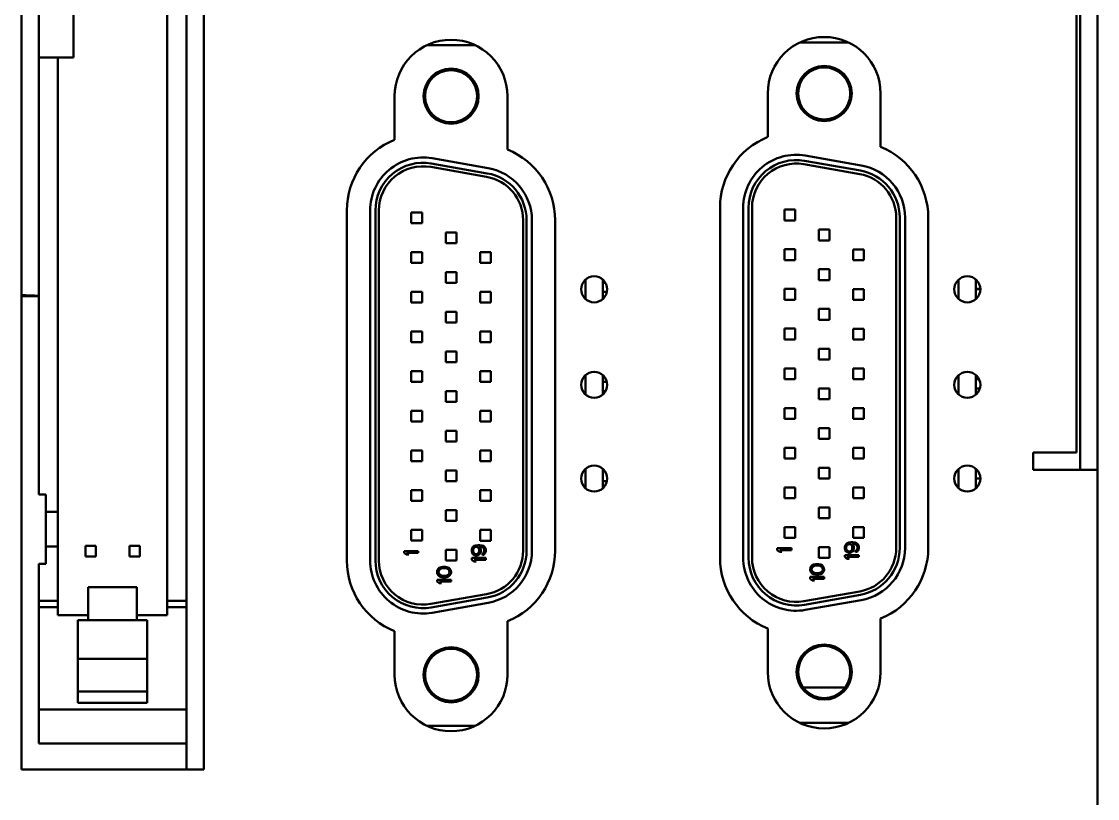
# Model space of a CAD drawing. Header units: millimetres. Extents: x 1642 to 3661, y -191 to 991.
# Drawn here: x 1950 to 2012, y 427.5 to 472.2 of the extents above; entities that cross this region are included whole.
import ezdxf

# ---------------------------------------------------------------- set-up
doc = ezdxf.new("R2010")
doc.units = ezdxf.units.MM
doc.header["$LTSCALE"] = 3.5
doc.layers.add('외형선(ISO)', color=7, linetype='Continuous', lineweight=50)

msp = doc.modelspace()

# ---------------------------------------------------------------- linework, layer by layer
at = {"layer": '외형선(ISO)'}
for p, q in [((2010.957, 583.921), (2010.957, 446.421)), ((2011.957, 446.421), (2011.957, 583.921)), ((2010.757, 582.921), (2010.757, 447.421)), ((1949.957, 429.171), (1949.957, 515.271)), ((1960.457, 515.271), (1960.457, 429.171)), ((1958.357, 505.572), (1958.357, 438.87)), ((1959.457, 438.87), (1959.457, 505.572)), ((1950.957, 470.171), (1950.957, 474.271)), ((1952.957, 470.171), (1952.957, 474.271)), ((1973.31, 470.879), (1976.107, 470.879)), ((1994.81, 471.037), (1997.607, 471.037)), ((1952.057, 470.171), (1950.957, 470.171)), ((1950.957, 470.171), (1950.957, 445.011)), ((1952.057, 444.011), (1952.057, 470.171)), ((1952.057, 470.171), (1952.957, 470.171)), ((1992.959, 465.596), (1992.959, 468.103)), ((1999.459, 468.103), (1999.459, 465.025)), ((1971.459, 465.438), (1971.459, 467.945)), ((1977.959, 467.945), (1977.959, 464.867)), ((1998.348, 463.957), (1995.122, 464.526)), ((1976.76, 463.299), (1973.534, 463.868)), ((1976.795, 463.499), (1973.569, 464.068)), ((1976.848, 463.8), (1973.622, 464.368)), ((1998.26, 463.457), (1995.034, 464.026)), ((1998.295, 463.657), (1995.069, 464.226)), ((1968.706, 441.199), (1968.706, 461.367)), ((1970.045, 461.367), (1970.045, 441.199)), ((1970.35, 461.367), (1970.35, 441.199)), ((1970.553, 461.367), (1970.553, 441.199)), ((1990.206, 441.357), (1990.206, 461.524)), ((1991.545, 461.524), (1991.545, 441.357)), ((1991.85, 461.524), (1991.85, 441.357)), ((1992.053, 461.524), (1992.053, 441.357)), ((1993.918, 461.413), (1994.538, 461.413)), ((1993.918, 460.793), (1993.918, 461.413)), ((1994.538, 461.413), (1994.538, 460.793)), ((1972.418, 461.255), (1973.038, 461.255)), ((1972.418, 460.635), (1972.418, 461.255)), ((1973.038, 461.255), (1973.038, 460.635)), ((1978.859, 441.768), (1978.859, 460.798)), ((1979.062, 441.768), (1979.062, 460.798)), ((1979.367, 441.768), (1979.367, 460.798)), ((1980.706, 460.798), (1980.706, 441.768)), ((1994.538, 460.793), (1993.918, 460.793)), ((2000.359, 441.926), (2000.359, 460.956)), ((2000.562, 441.926), (2000.562, 460.956)), ((2000.867, 441.926), (2000.867, 460.956)), ((2002.206, 460.956), (2002.206, 441.926)), ((1973.038, 460.635), (1972.418, 460.635)), ((1974.399, 460.102), (1975.019, 460.102)), ((1974.399, 459.482), (1974.399, 460.102)), ((1975.019, 460.102), (1975.019, 459.482)), ((1995.899, 460.26), (1996.519, 460.26)), ((1995.899, 459.64), (1995.899, 460.26)), ((1996.519, 460.26), (1996.519, 459.64)), ((1975.019, 459.482), (1974.399, 459.482)), ((1996.519, 459.64), (1995.899, 459.64)), ((1972.418, 458.969), (1973.038, 458.969)), ((1972.418, 458.349), (1972.418, 458.969)), ((1973.038, 458.969), (1973.038, 458.349)), ((1976.38, 458.966), (1977, 458.966)), ((1976.38, 458.346), (1976.38, 458.966)), ((1977, 458.966), (1977, 458.346)), ((1993.918, 459.127), (1994.538, 459.127)), ((1993.918, 458.507), (1993.918, 459.127)), ((1994.538, 459.127), (1994.538, 458.507)), ((1997.88, 459.124), (1998.5, 459.124)), ((1997.88, 458.504), (1997.88, 459.124)), ((1998.5, 459.124), (1998.5, 458.504)), ((1973.038, 458.349), (1972.418, 458.349)), ((1977, 458.346), (1976.38, 458.346)), ((1994.538, 458.507), (1993.918, 458.507)), ((1998.5, 458.504), (1997.88, 458.504)), ((1974.399, 457.816), (1975.019, 457.816)), ((1974.399, 457.196), (1974.399, 457.816)), ((1975.019, 457.816), (1975.019, 457.196)), ((1995.899, 457.974), (1996.519, 457.974)), ((1995.899, 457.354), (1995.899, 457.974)), ((1996.519, 457.974), (1996.519, 457.354)), ((1975.019, 457.196), (1974.399, 457.196)), ((1982.457, 456.262), (1982.457, 457.38)), ((1982.457, 457.38), (1982.457, 456.262)), ((1983.457, 456.262), (1983.457, 457.38)), ((1983.457, 457.196), (1983.607, 457.196)), ((1996.519, 457.354), (1995.899, 457.354)), ((2003.957, 456.262), (2003.957, 457.38)), ((2003.957, 457.38), (2003.957, 456.262)), ((2004.957, 457.38), (2004.957, 456.262)), ((2004.957, 457.354), (2004.985, 457.354)), ((1950.957, 456.421), (1949.957, 456.421)), ((1972.418, 456.683), (1973.038, 456.683)), ((1972.418, 456.063), (1972.418, 456.683)), ((1973.038, 456.683), (1973.038, 456.063)), ((1976.38, 456.68), (1977, 456.68)), ((1976.38, 456.06), (1976.38, 456.68)), ((1977, 456.68), (1977, 456.06)), ((1983.457, 456.683), (1983.694, 456.683)), ((1983.457, 456.68), (1983.694, 456.68)), ((1993.918, 456.841), (1994.538, 456.841)), ((1993.918, 456.221), (1993.918, 456.841)), ((1994.538, 456.841), (1994.538, 456.221)), ((1997.88, 456.838), (1998.5, 456.838)), ((1997.88, 456.218), (1997.88, 456.838)), ((1998.5, 456.838), (1998.5, 456.218)), ((2004.957, 456.841), (2005.207, 456.841)), ((2004.957, 456.838), (2005.207, 456.838)), ((1973.038, 456.063), (1972.418, 456.063)), ((1977, 456.06), (1976.38, 456.06)), ((1994.538, 456.221), (1993.918, 456.221)), ((1998.5, 456.218), (1997.88, 456.218)), ((1974.399, 455.53), (1975.019, 455.53)), ((1974.399, 454.91), (1974.399, 455.53)), ((1975.019, 455.53), (1975.019, 454.91)), ((1995.899, 455.688), (1996.519, 455.688)), ((1995.899, 455.068), (1995.899, 455.688)), ((1996.519, 455.688), (1996.519, 455.068)), ((1975.019, 454.91), (1974.399, 454.91)), ((1993.918, 454.555), (1994.538, 454.555)), ((1993.918, 453.935), (1993.918, 454.555)), ((1994.538, 454.555), (1994.538, 453.935)), ((1996.519, 455.068), (1995.899, 455.068)), ((1997.88, 454.552), (1998.5, 454.552)), ((1997.88, 453.932), (1997.88, 454.552)), ((1998.5, 454.552), (1998.5, 453.932)), ((1972.418, 454.397), (1973.038, 454.397)), ((1972.418, 453.777), (1972.418, 454.397)), ((1973.038, 454.397), (1973.038, 453.777)), ((1976.38, 454.394), (1977, 454.394)), ((1976.38, 453.774), (1976.38, 454.394)), ((1977, 454.394), (1977, 453.774)), ((1994.538, 453.935), (1993.918, 453.935)), ((1998.5, 453.932), (1997.88, 453.932)), ((1973.038, 453.777), (1972.418, 453.777)), ((1974.399, 453.244), (1975.019, 453.244)), ((1974.399, 452.624), (1974.399, 453.244)), ((1975.019, 453.244), (1975.019, 452.624)), ((1977, 453.774), (1976.38, 453.774)), ((1995.899, 453.402), (1996.519, 453.402)), ((1995.899, 452.782), (1995.899, 453.402)), ((1996.519, 453.402), (1996.519, 452.782)), ((1975.019, 452.624), (1974.399, 452.624)), ((1996.519, 452.782), (1995.899, 452.782)), ((1972.418, 452.111), (1973.038, 452.111)), ((1972.418, 451.491), (1972.418, 452.111)), ((1973.038, 452.111), (1973.038, 451.491)), ((1976.38, 452.108), (1977, 452.108)), ((1976.38, 451.488), (1976.38, 452.108)), ((1977, 452.108), (1977, 451.488)), ((1993.918, 452.269), (1994.538, 452.269)), ((1993.918, 451.649), (1993.918, 452.269)), ((1994.538, 452.269), (1994.538, 451.649)), ((1997.88, 452.266), (1998.5, 452.266)), ((1997.88, 451.646), (1997.88, 452.266)), ((1998.5, 452.266), (1998.5, 451.646)), ((1973.038, 451.491), (1972.418, 451.491)), ((1977, 451.488), (1976.38, 451.488)), ((1982.457, 450.762), (1982.457, 451.88)), ((1982.457, 451.88), (1982.457, 450.762)), ((1983.457, 450.762), (1983.457, 451.88)), ((1983.457, 451.488), (1983.688, 451.488)), ((1994.538, 451.649), (1993.918, 451.649)), ((1998.5, 451.646), (1997.88, 451.646)), ((2003.957, 450.762), (2003.957, 451.88)), ((2003.957, 451.88), (2003.957, 450.762)), ((2004.957, 451.88), (2004.957, 450.762)), ((2004.957, 451.646), (2005.133, 451.646)), ((1974.399, 450.958), (1975.019, 450.958)), ((1974.399, 450.338), (1974.399, 450.958)), ((1975.019, 450.958), (1975.019, 450.338)), ((1983.457, 450.958), (1983.613, 450.958)), ((1995.899, 451.116), (1996.519, 451.116)), ((1995.899, 450.496), (1995.899, 451.116)), ((1996.519, 451.116), (1996.519, 450.496)), ((2004.957, 451.116), (2005.179, 451.116)), ((1975.019, 450.338), (1974.399, 450.338)), ((1996.519, 450.496), (1995.899, 450.496)), ((1972.418, 449.825), (1973.038, 449.825)), ((1972.418, 449.205), (1972.418, 449.825)), ((1973.038, 449.825), (1973.038, 449.205)), ((1976.38, 449.822), (1977, 449.822)), ((1976.38, 449.202), (1976.38, 449.822)), ((1977, 449.822), (1977, 449.202)), ((1993.918, 449.983), (1994.538, 449.983)), ((1993.918, 449.363), (1993.918, 449.983)), ((1994.538, 449.983), (1994.538, 449.363)), ((1997.88, 449.98), (1998.5, 449.98)), ((1997.88, 449.36), (1997.88, 449.98)), ((1998.5, 449.98), (1998.5, 449.36)), ((1973.038, 449.205), (1972.418, 449.205)), ((1977, 449.202), (1976.38, 449.202)), ((1994.538, 449.363), (1993.918, 449.363)), ((1998.5, 449.36), (1997.88, 449.36)), ((1974.399, 448.672), (1975.019, 448.672)), ((1974.399, 448.052), (1974.399, 448.672)), ((1975.019, 448.672), (1975.019, 448.052)), ((1995.899, 448.83), (1996.519, 448.83)), ((1995.899, 448.21), (1995.899, 448.83)), ((1996.519, 448.83), (1996.519, 448.21)), ((1975.019, 448.052), (1974.399, 448.052)), ((1993.918, 447.697), (1994.538, 447.697)), ((1993.918, 447.077), (1993.918, 447.697)), ((1994.538, 447.697), (1994.538, 447.077)), ((1996.519, 448.21), (1995.899, 448.21)), ((1997.88, 447.694), (1998.5, 447.694)), ((1997.88, 447.074), (1997.88, 447.694)), ((1998.5, 447.694), (1998.5, 447.074)), ((1972.418, 447.539), (1973.038, 447.539)), ((1972.418, 446.919), (1972.418, 447.539)), ((1973.038, 447.539), (1973.038, 446.919)), ((1976.38, 447.536), (1977, 447.536)), ((1976.38, 446.916), (1976.38, 447.536)), ((1977, 447.536), (1977, 446.916)), ((1994.538, 447.077), (1993.918, 447.077)), ((1998.5, 447.074), (1997.88, 447.074)), ((2008.257, 446.421), (2008.257, 447.421)), ((2008.257, 447.421), (2008.757, 447.421)), ((2008.757, 447.421), (2010.757, 447.421)), ((1973.038, 446.919), (1972.418, 446.919)), ((1977, 446.916), (1976.38, 446.916)), ((1982.457, 445.362), (1982.457, 446.48)), ((1982.457, 446.48), (1982.457, 445.362)), ((1983.457, 445.362), (1983.457, 446.48)), ((1995.899, 446.544), (1996.519, 446.544)), ((1995.899, 445.924), (1995.899, 446.544)), ((1996.519, 446.544), (1996.519, 445.924)), ((2003.957, 445.362), (2003.957, 446.48)), ((2003.957, 446.48), (2003.957, 445.362)), ((2004.957, 446.48), (2004.957, 445.362)), ((2011.957, 446.421), (2008.257, 446.421)), ((2011.957, 446.421), (2011.957, 417.921)), ((1974.399, 446.386), (1975.019, 446.386)), ((1974.399, 445.766), (1974.399, 446.386)), ((1975.019, 446.386), (1975.019, 445.766)), ((1983.457, 446.386), (1983.546, 446.386)), ((1996.519, 445.924), (1995.899, 445.924)), ((2004.957, 445.924), (2005.207, 445.924)), ((1972.418, 445.253), (1973.038, 445.253)), ((1972.418, 444.633), (1972.418, 445.253)), ((1973.038, 445.253), (1973.038, 444.633)), ((1975.019, 445.766), (1974.399, 445.766)), ((1976.38, 445.25), (1977, 445.25)), ((1976.38, 444.63), (1976.38, 445.25)), ((1977, 445.25), (1977, 444.63)), ((1983.457, 445.766), (1983.691, 445.766)), ((1993.918, 445.411), (1994.538, 445.411)), ((1993.918, 444.791), (1993.918, 445.411)), ((1994.538, 445.411), (1994.538, 444.791)), ((1997.88, 445.408), (1998.5, 445.408)), ((1997.88, 444.788), (1997.88, 445.408)), ((1998.5, 445.408), (1998.5, 444.788)), ((2004.957, 445.411), (2005.007, 445.411)), ((2004.957, 445.408), (2005.004, 445.408)), ((1950.957, 445.011), (1951.357, 445.011)), ((1951.357, 445.011), (1951.357, 444.011)), ((1973.038, 444.633), (1972.418, 444.633)), ((1977, 444.63), (1976.38, 444.63)), ((1994.538, 444.791), (1993.918, 444.791)), ((1998.5, 444.788), (1997.88, 444.788)), ((1951.357, 444.011), (1952.057, 444.011)), ((1951.357, 444.011), (1951.357, 442.011)), ((1952.057, 442.011), (1952.057, 444.011)), ((1974.399, 444.1), (1975.019, 444.1)), ((1974.399, 443.48), (1974.399, 444.1)), ((1975.019, 444.1), (1975.019, 443.48)), ((1995.899, 444.258), (1996.519, 444.258)), ((1995.899, 443.638), (1995.899, 444.258)), ((1996.519, 444.258), (1996.519, 443.638)), ((1975.019, 443.48), (1974.399, 443.48)), ((1996.519, 443.638), (1995.899, 443.638)), ((1972.418, 442.967), (1973.038, 442.967)), ((1972.418, 442.347), (1972.418, 442.967)), ((1973.038, 442.967), (1973.038, 442.347)), ((1976.38, 442.964), (1977, 442.964)), ((1976.38, 442.344), (1976.38, 442.964)), ((1977, 442.964), (1977, 442.344)), ((1993.918, 443.125), (1994.538, 443.125)), ((1993.918, 442.505), (1993.918, 443.125)), ((1994.538, 443.125), (1994.538, 442.505)), ((1997.88, 443.122), (1998.5, 443.122)), ((1997.88, 442.502), (1997.88, 443.122)), ((1998.5, 443.122), (1998.5, 442.502)), ((1973.038, 442.347), (1972.418, 442.347)), ((1976.123, 442.075), (1976.037, 442.041)), ((1976.244, 442.092), (1976.123, 442.075)), ((1976.364, 442.092), (1976.244, 442.092)), ((1976.485, 442.075), (1976.364, 442.092)), ((1977, 442.344), (1976.38, 442.344)), ((1976.571, 442.041), (1976.485, 442.075)), ((1994.538, 442.505), (1993.918, 442.505)), ((1997.416, 442.064), (1997.399, 441.98)), ((1997.468, 442.148), (1997.416, 442.064)), ((1997.537, 442.199), (1997.468, 442.148)), ((1997.502, 442.047), (1997.537, 442.098)), ((1997.623, 442.233), (1997.537, 442.199)), ((1997.537, 442.098), (1997.588, 442.132)), ((1997.588, 442.132), (1997.64, 442.148)), ((1997.744, 442.25), (1997.623, 442.233)), ((1997.64, 442.148), (1997.675, 442.148)), ((1997.675, 442.148), (1997.726, 442.132)), ((1997.726, 442.132), (1997.778, 442.098)), ((1997.864, 442.25), (1997.744, 442.25)), ((1997.778, 442.098), (1997.813, 442.047)), ((1997.899, 442.064), (1997.83, 442.165)), ((1997.83, 442.165), (1997.864, 442.165)), ((1997.985, 442.233), (1997.864, 442.25)), ((1997.864, 442.165), (1997.968, 442.148)), ((1998.5, 442.502), (1997.88, 442.502)), ((1997.916, 441.98), (1997.899, 442.064)), ((1997.968, 442.148), (1998.019, 442.132)), ((1998.071, 442.199), (1997.985, 442.233)), ((1998.019, 442.132), (1998.071, 442.098)), ((1998.14, 442.148), (1998.071, 442.199)), ((1998.071, 442.098), (1998.106, 442.047)), ((1998.192, 442.064), (1998.14, 442.148)), ((1998.209, 441.98), (1998.192, 442.064)), ((1952.057, 442.011), (1951.357, 442.011)), ((1951.357, 442.011), (1951.357, 441.011)), ((1952.057, 438.87), (1952.057, 442.011)), ((1953.637, 441.441), (1953.637, 442.041)), ((1953.637, 442.041), (1954.237, 442.041)), ((1954.237, 441.441), (1953.637, 441.441)), ((1954.237, 442.041), (1954.237, 441.441)), ((1956.177, 441.441), (1956.177, 442.041)), ((1956.177, 442.041), (1956.777, 442.041)), ((1956.777, 441.441), (1956.177, 441.441)), ((1956.777, 442.041), (1956.777, 441.441)), ((1972.819, 441.749), (1972.009, 441.749)), ((1972.009, 441.749), (1972.009, 441.648)), ((1972.009, 441.648), (1972.13, 441.547)), ((1972.13, 441.547), (1972.267, 441.547)), ((1972.147, 441.648), (1972.819, 441.648)), ((1972.267, 441.547), (1972.147, 441.648)), ((1972.819, 441.648), (1972.819, 441.749)), ((1974.399, 441.814), (1975.019, 441.814)), ((1974.399, 441.194), (1974.399, 441.814)), ((1975.019, 441.814), (1975.019, 441.194)), ((1975.916, 441.906), (1975.899, 441.822)), ((1975.899, 441.822), (1975.899, 441.737)), ((1975.899, 441.737), (1975.916, 441.653)), ((1975.968, 441.991), (1975.916, 441.906)), ((1975.916, 441.653), (1975.968, 441.569)), ((1976.037, 442.041), (1975.968, 441.991)), ((1975.968, 441.569), (1976.037, 441.518)), ((1975.985, 441.839), (1976.002, 441.889)), ((1975.985, 441.721), (1975.985, 441.839)), ((1976.002, 441.67), (1975.985, 441.721)), ((1976.002, 441.889), (1976.037, 441.94)), ((1976.037, 441.619), (1976.002, 441.67)), ((1976.037, 441.94), (1976.088, 441.974)), ((1976.088, 441.586), (1976.037, 441.619)), ((1976.037, 441.518), (1976.123, 441.484)), ((1976.088, 441.974), (1976.14, 441.991)), ((1976.14, 441.569), (1976.088, 441.586)), ((1976.123, 441.484), (1976.192, 441.484)), ((1976.14, 441.991), (1976.175, 441.991)), ((1976.175, 441.569), (1976.14, 441.569)), ((1976.175, 441.991), (1976.226, 441.974)), ((1976.226, 441.586), (1976.175, 441.569)), ((1976.192, 441.484), (1976.278, 441.518)), ((1976.226, 441.974), (1976.278, 441.94)), ((1976.278, 441.619), (1976.226, 441.586)), ((1976.278, 441.94), (1976.313, 441.889)), ((1976.313, 441.67), (1976.278, 441.619)), ((1976.278, 441.518), (1976.347, 441.569)), ((1976.313, 441.889), (1976.33, 441.839)), ((1976.33, 441.721), (1976.313, 441.67)), ((1976.399, 441.906), (1976.33, 442.007)), ((1976.33, 442.007), (1976.364, 442.007)), ((1976.33, 441.839), (1976.33, 441.721)), ((1976.347, 441.569), (1976.399, 441.653)), ((1976.364, 442.007), (1976.468, 441.991)), ((1976.416, 441.822), (1976.399, 441.906)), ((1976.399, 441.653), (1976.416, 441.737)), ((1976.416, 441.737), (1976.416, 441.822)), ((1976.468, 441.991), (1976.519, 441.974)), ((1976.519, 441.974), (1976.571, 441.94)), ((1976.571, 441.636), (1976.519, 441.602)), ((1976.519, 441.602), (1976.519, 441.518)), ((1976.519, 441.518), (1976.571, 441.535)), ((1976.64, 441.991), (1976.571, 442.041)), ((1976.571, 441.94), (1976.606, 441.889)), ((1976.606, 441.687), (1976.571, 441.636)), ((1976.571, 441.535), (1976.64, 441.586)), ((1976.606, 441.889), (1976.623, 441.839)), ((1976.623, 441.737), (1976.606, 441.687)), ((1976.623, 441.839), (1976.623, 441.737)), ((1976.692, 441.906), (1976.64, 441.991)), ((1976.64, 441.586), (1976.692, 441.67)), ((1976.709, 441.822), (1976.692, 441.906)), ((1976.692, 441.67), (1976.709, 441.754)), ((1976.709, 441.754), (1976.709, 441.822)), ((1994.319, 441.907), (1993.509, 441.907)), ((1993.509, 441.907), (1993.509, 441.806)), ((1993.509, 441.806), (1993.63, 441.705)), ((1993.63, 441.705), (1993.767, 441.705)), ((1993.647, 441.806), (1994.319, 441.806)), ((1993.767, 441.705), (1993.647, 441.806)), ((1994.319, 441.806), (1994.319, 441.907)), ((1995.899, 441.972), (1996.519, 441.972)), ((1995.899, 441.352), (1995.899, 441.972)), ((1996.519, 441.972), (1996.519, 441.352)), ((1997.399, 441.98), (1997.399, 441.895)), ((1997.399, 441.895), (1997.416, 441.811)), ((1997.399, 441.507), (1997.399, 441.406)), ((1998.209, 441.507), (1997.399, 441.507)), ((1997.416, 441.811), (1997.468, 441.727)), ((1997.468, 441.727), (1997.537, 441.676)), ((1997.485, 441.997), (1997.502, 442.047)), ((1997.485, 441.878), (1997.485, 441.997)), ((1997.502, 441.828), (1997.485, 441.878)), ((1997.537, 441.777), (1997.502, 441.828)), ((1997.588, 441.743), (1997.537, 441.777)), ((1997.537, 441.676), (1997.623, 441.642)), ((1997.64, 441.727), (1997.588, 441.743)), ((1997.623, 441.642), (1997.692, 441.642)), ((1997.675, 441.727), (1997.64, 441.727)), ((1997.726, 441.743), (1997.675, 441.727)), ((1997.692, 441.642), (1997.778, 441.676)), ((1997.778, 441.777), (1997.726, 441.743)), ((1997.813, 441.828), (1997.778, 441.777)), ((1997.778, 441.676), (1997.847, 441.727)), ((1997.813, 442.047), (1997.83, 441.997)), ((1997.83, 441.878), (1997.813, 441.828)), ((1997.83, 441.997), (1997.83, 441.878)), ((1997.847, 441.727), (1997.899, 441.811)), ((1997.899, 441.811), (1997.916, 441.895)), ((1997.916, 441.895), (1997.916, 441.98)), ((1998.071, 441.794), (1998.019, 441.76)), ((1998.019, 441.76), (1998.019, 441.676)), ((1998.019, 441.676), (1998.071, 441.693)), ((1998.106, 441.845), (1998.071, 441.794)), ((1998.071, 441.693), (1998.14, 441.743)), ((1998.106, 442.047), (1998.123, 441.997)), ((1998.123, 441.895), (1998.106, 441.845)), ((1998.123, 441.997), (1998.123, 441.895)), ((1998.14, 441.743), (1998.192, 441.828)), ((1998.192, 441.828), (1998.209, 441.912)), ((1998.209, 441.912), (1998.209, 441.98)), ((1998.209, 441.406), (1998.209, 441.507)), ((1951.357, 441.011), (1950.957, 441.011)), ((1950.957, 441.011), (1950.957, 438.87)), ((1974.14, 440.822), (1974.088, 440.805)), ((1974.226, 440.839), (1974.14, 440.822)), ((1974.381, 440.839), (1974.226, 440.839)), ((1974.468, 440.822), (1974.381, 440.839)), ((1975.019, 441.194), (1974.399, 441.194)), ((1974.519, 440.805), (1974.468, 440.822)), ((1975.899, 441.349), (1975.899, 441.248)), ((1976.709, 441.349), (1975.899, 441.349)), ((1975.899, 441.248), (1976.02, 441.147)), ((1976.02, 441.147), (1976.157, 441.147)), ((1976.157, 441.147), (1976.037, 441.248)), ((1976.037, 441.248), (1976.709, 441.248)), ((1976.709, 441.248), (1976.709, 441.349)), ((1995.468, 440.879), (1995.416, 440.794)), ((1995.52, 440.929), (1995.468, 440.879)), ((1995.502, 440.777), (1995.537, 440.828)), ((1995.588, 440.963), (1995.52, 440.929)), ((1995.537, 440.828), (1995.64, 440.895)), ((1995.64, 440.98), (1995.588, 440.963)), ((1995.726, 440.997), (1995.64, 440.98)), ((1995.64, 440.895), (1995.744, 440.912)), ((1995.881, 440.997), (1995.726, 440.997)), ((1995.744, 440.912), (1995.864, 440.912)), ((1995.864, 440.912), (1995.968, 440.895)), ((1995.968, 440.98), (1995.881, 440.997)), ((1996.519, 441.352), (1995.899, 441.352)), ((1996.019, 440.963), (1995.968, 440.98)), ((1995.968, 440.895), (1996.071, 440.828)), ((1996.088, 440.929), (1996.019, 440.963)), ((1996.071, 440.828), (1996.106, 440.777)), ((1996.14, 440.879), (1996.088, 440.929)), ((1996.192, 440.794), (1996.14, 440.879)), ((1997.399, 441.406), (1997.52, 441.305)), ((1997.52, 441.305), (1997.657, 441.305)), ((1997.657, 441.305), (1997.537, 441.406)), ((1997.537, 441.406), (1998.209, 441.406)), ((1973.916, 440.636), (1973.899, 440.535)), ((1973.899, 440.535), (1973.916, 440.434)), ((1973.968, 440.721), (1973.916, 440.636)), ((1973.916, 440.434), (1973.968, 440.349)), ((1974.02, 440.771), (1973.968, 440.721)), ((1973.968, 440.349), (1974.02, 440.299)), ((1973.985, 440.535), (1974.002, 440.619)), ((1974.002, 440.451), (1973.985, 440.535)), ((1974.002, 440.619), (1974.037, 440.67)), ((1974.037, 440.4), (1974.002, 440.451)), ((1974.088, 440.805), (1974.02, 440.771)), ((1974.02, 440.299), (1974.088, 440.265)), ((1974.037, 440.67), (1974.14, 440.738)), ((1974.14, 440.333), (1974.037, 440.4)), ((1974.088, 440.265), (1974.14, 440.248)), ((1974.14, 440.738), (1974.244, 440.754)), ((1974.244, 440.316), (1974.14, 440.333)), ((1974.14, 440.248), (1974.226, 440.231)), ((1974.226, 440.231), (1974.381, 440.231)), ((1974.244, 440.754), (1974.364, 440.754)), ((1974.364, 440.316), (1974.244, 440.316)), ((1974.364, 440.754), (1974.468, 440.738)), ((1974.468, 440.333), (1974.364, 440.316)), ((1974.381, 440.231), (1974.468, 440.248)), ((1974.468, 440.738), (1974.571, 440.67)), ((1974.571, 440.4), (1974.468, 440.333)), ((1974.468, 440.248), (1974.519, 440.265)), ((1974.588, 440.771), (1974.519, 440.805)), ((1974.519, 440.265), (1974.588, 440.299)), ((1974.571, 440.67), (1974.606, 440.619)), ((1974.606, 440.451), (1974.571, 440.4)), ((1974.64, 440.721), (1974.588, 440.771)), ((1974.588, 440.299), (1974.64, 440.349)), ((1974.606, 440.619), (1974.623, 440.535)), ((1974.623, 440.535), (1974.606, 440.451)), ((1974.692, 440.636), (1974.64, 440.721)), ((1974.64, 440.349), (1974.692, 440.434)), ((1974.709, 440.535), (1974.692, 440.636)), ((1974.692, 440.434), (1974.709, 440.535)), ((1995.416, 440.794), (1995.399, 440.693)), ((1995.399, 440.693), (1995.416, 440.592)), ((1995.399, 440.254), (1995.399, 440.153)), ((1996.209, 440.254), (1995.399, 440.254)), ((1995.416, 440.592), (1995.468, 440.507)), ((1995.468, 440.507), (1995.52, 440.457)), ((1995.485, 440.693), (1995.502, 440.777)), ((1995.502, 440.609), (1995.485, 440.693)), ((1995.537, 440.558), (1995.502, 440.609)), ((1995.52, 440.457), (1995.588, 440.423)), ((1995.64, 440.49), (1995.537, 440.558)), ((1995.588, 440.423), (1995.64, 440.406)), ((1995.744, 440.474), (1995.64, 440.49)), ((1995.64, 440.406), (1995.726, 440.389)), ((1995.726, 440.389), (1995.881, 440.389)), ((1995.864, 440.474), (1995.744, 440.474)), ((1995.968, 440.49), (1995.864, 440.474)), ((1995.881, 440.389), (1995.968, 440.406)), ((1996.071, 440.558), (1995.968, 440.49)), ((1995.968, 440.406), (1996.019, 440.423)), ((1996.019, 440.423), (1996.088, 440.457)), ((1996.106, 440.609), (1996.071, 440.558)), ((1996.088, 440.457), (1996.14, 440.507)), ((1996.106, 440.777), (1996.123, 440.693)), ((1996.123, 440.693), (1996.106, 440.609)), ((1996.14, 440.507), (1996.192, 440.592)), ((1996.209, 440.693), (1996.192, 440.794)), ((1996.192, 440.592), (1996.209, 440.693)), ((1996.209, 440.153), (1996.209, 440.254)), ((1956.607, 439.661), (1953.807, 439.661)), ((1953.807, 439.661), (1953.807, 437.761)), ((1956.607, 437.761), (1956.607, 439.661)), ((1973.899, 440.096), (1973.899, 439.995)), ((1974.709, 440.096), (1973.899, 440.096)), ((1973.899, 439.995), (1974.02, 439.894)), ((1974.02, 439.894), (1974.157, 439.894)), ((1974.157, 439.894), (1974.037, 439.995)), ((1974.037, 439.995), (1974.709, 439.995)), ((1974.709, 439.995), (1974.709, 440.096)), ((1995.399, 440.153), (1995.52, 440.052)), ((1995.52, 440.052), (1995.657, 440.052)), ((1995.657, 440.052), (1995.537, 440.153)), ((1995.537, 440.153), (1996.209, 440.153)), ((1973.534, 438.698), (1976.76, 439.266)), ((1973.569, 438.498), (1976.795, 439.066)), ((1995.034, 438.855), (1998.26, 439.424)), ((1995.069, 438.655), (1998.295, 439.224)), ((1952.057, 438.87), (1950.957, 438.87)), ((1950.957, 438.87), (1950.957, 438.507)), ((1950.957, 438.507), (1952.057, 438.507)), ((1950.957, 438.507), (1950.957, 432.627)), ((1952.057, 438.507), (1952.057, 438.87)), ((1952.057, 438.056), (1952.057, 438.507)), ((1958.357, 438.87), (1958.357, 438.507)), ((1959.457, 438.87), (1958.357, 438.87)), ((1958.357, 438.507), (1959.457, 438.507)), ((1958.357, 438.507), (1958.357, 438.056)), ((1959.457, 438.507), (1959.457, 438.87)), ((1959.457, 432.627), (1959.457, 438.507)), ((1973.622, 438.197), (1976.848, 438.766)), ((1995.122, 438.355), (1998.348, 438.924)), ((1953.807, 438.056), (1952.057, 438.056)), ((1953.207, 435.536), (1953.207, 437.761)), ((1953.807, 437.761), (1953.207, 437.761)), ((1953.807, 437.761), (1956.607, 437.761)), ((1958.357, 438.056), (1956.607, 438.056)), ((1957.207, 437.761), (1956.607, 437.761)), ((1957.207, 437.761), (1957.207, 435.536)), ((1999.459, 437.857), (1999.459, 434.778)), ((1971.459, 434.62), (1971.459, 437.128)), ((1977.959, 437.699), (1977.959, 434.62)), ((1992.959, 434.778), (1992.959, 437.285)), ((1953.207, 433.661), (1953.207, 435.536)), ((1957.207, 435.536), (1953.207, 435.536)), ((1957.207, 435.536), (1957.207, 433.661)), ((1957.207, 433.661), (1953.207, 433.661)), ((1953.207, 433.011), (1953.207, 433.661)), ((1957.207, 433.661), (1957.207, 433.011)), ((1995.005, 433.883), (1997.413, 433.883)), ((1957.207, 433.011), (1953.207, 433.011)), ((1959.457, 432.627), (1950.957, 432.627)), ((1950.957, 432.627), (1950.957, 430.671)), ((1959.457, 430.671), (1959.457, 432.627)), ((1973.31, 431.687), (1976.107, 431.687)), ((1994.81, 431.845), (1997.607, 431.845)), ((1959.457, 430.671), (1950.957, 430.671)), ((1959.457, 429.171), (1959.457, 430.671)), ((1960.457, 429.171), (1949.957, 429.171))]:
    msp.add_line(p, q, dxfattribs=at)
for centre, radius in [((1974.709, 467.945), 1.588), ((1974.709, 467.945), 1.5), ((1996.209, 468.103), 1.588), ((1996.209, 468.103), 1.5), ((1982.957, 456.821), 0.75), ((2004.457, 456.821), 0.75), ((1982.957, 451.321), 0.75), ((2004.457, 451.321), 0.75), ((1982.957, 445.921), 0.75), ((2004.457, 445.921), 0.75), ((1974.709, 434.62), 1.588), ((1974.709, 434.62), 1.5), ((1996.209, 434.778), 1.588), ((1996.209, 434.778), 1.5)]:
    msp.add_circle(centre, radius, dxfattribs=at)
for centre, radius, start, end in [((1996.209, 468.103), 3.25, 0, 180), ((1974.709, 467.945), 3.25, 0, 180), ((1973.093, 461.367), 4.387, 111.86996, 180), ((1994.593, 461.524), 4.387, 111.86996, 180), ((1997.819, 460.956), 4.387, 0, 68.0484), ((1973.093, 461.367), 3.048, 80, 180), ((1976.319, 460.798), 4.387, 0, 68.0484), ((1994.593, 461.524), 3.048, 80, 180), ((1973.093, 461.367), 2.743, 80, 180), ((1973.093, 461.367), 2.54, 80, 180), ((1976.319, 460.798), 3.048, 0, 80), ((1994.593, 461.524), 2.743, 80, 180), ((1994.593, 461.524), 2.54, 80, 180), ((1997.819, 460.956), 3.048, 0, 80), ((1976.319, 460.798), 2.54, 0, 80), ((1976.319, 460.798), 2.743, 0, 80), ((1997.819, 460.956), 2.54, 0, 80), ((1997.819, 460.956), 2.743, 0, 80), ((1976.319, 441.768), 2.54, 280, 0), ((1976.319, 441.768), 2.743, 280, 0), ((1976.319, 441.768), 3.048, 280, 0), ((1976.319, 441.768), 4.387, 291.9516, 0), ((1997.819, 441.926), 2.54, 280, 0), ((1997.819, 441.926), 2.743, 280, 0), ((1997.819, 441.926), 3.048, 280, 0), ((1997.819, 441.926), 4.387, 291.9516, 0), ((1973.093, 441.199), 4.387, 180, 248.13004), ((1973.093, 441.199), 3.048, 180, 280), ((1973.093, 441.199), 2.743, 180, 280), ((1973.093, 441.199), 2.54, 180, 280), ((1994.593, 441.357), 4.387, 180, 248.13004), ((1994.593, 441.357), 3.048, 180, 280), ((1994.593, 441.357), 2.743, 180, 280), ((1994.593, 441.357), 2.54, 180, 280), ((1974.709, 434.62), 3.25, 180, 0), ((1996.209, 434.778), 3.25, 180, 0)]:
    msp.add_arc(centre, radius, start, end, dxfattribs=at)
msp.add_ellipse((1952.767, 476.499), major_axis=(-34.709, -0.008), ratio=0.578466, start_param=1.489632, end_param=1.518508, dxfattribs=at)

doc.saveas('drawing.dxf')
